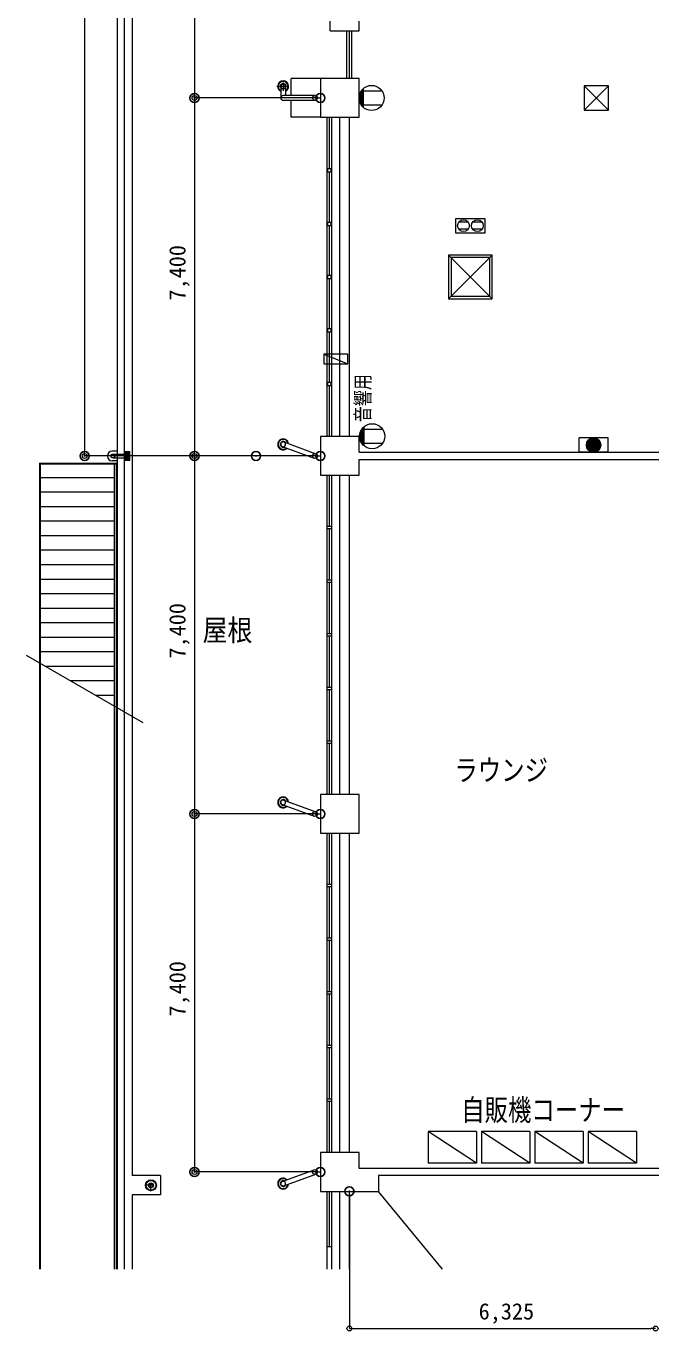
# Model space of a CAD drawing. Units: millimetres, scale not verified. Extents: x -18096 to 46307, y -19066 to 29624.
# Drawn here: x -18096 to -5191, y -19021 to 7948 of the extents above; entities that cross this region are included whole.
import ezdxf
from ezdxf.enums import TextEntityAlignment as Align

# ---------------------------------------------------------------- set-up
doc = ezdxf.new("R2010")
doc.units = ezdxf.units.MM
doc.header["$LTSCALE"] = 380
doc.header["$PDMODE"] = 32
doc.header["$PDSIZE"] = 190
for name, pattern in [('DASHED', [7.5, 6, -1.5]), ('USER1', [1.693333, 0.846667, -0.846667]), ('USER2', [0.846667, 0.423333, -0.423333]), ('USER3', [6.773333, 5.503333, -0.423333, 0.423333, -0.423333])]:
    doc.linetypes.add(name, pattern=pattern)
for name, color, linetype, lineweight in [('0-0_C-8', 4, 'Continuous', 18), ('0-1_C-7', 4, 'Continuous', 18), ('0-2_6-3', 1, 'Continuous', 18), ('0-3_C-2', 253, 'Continuous', 18), ('0-B_2-1', 8, 'Continuous', 18), ('1-6_0-C', 8, 'Continuous', 18), ('1-8_0-A', 8, 'Continuous', 18), ('1-9_0-9', 8, 'Continuous', 18), ('1-A_0-3', 8, 'Continuous', 18), ('1-E_0', 1, 'Continuous', 18), ('2-0_6-8', 253, 'Continuous', 18), ('2-8_0-8', 8, 'Continuous', 18), ('2-9_0-7', 8, 'Continuous', 18), ('2-A_0-4', 8, 'USER3', 18), ('3-0_KUTAI', 1, 'Continuous', 18)]:
    doc.layers.add(name, color=color, linetype=linetype, lineweight=lineweight)
doc.layers.add('0-4_3-4', color=3, linetype='Continuous')
doc.layers.add('1-F_Defpoints', color=5, linetype='Continuous')
doc.styles.add('ＭＳ ゴシック', font='')
doc.styles.get('ＭＳ ゴシック').set_extended_font_data('MS Gothic')

# ---------------------------------------------------------------- blocks, each defined once
blk = doc.blocks.new('_Origin')
at = {"layer": '1-E_0'}
blk.add_line((0, 0), (-380, 0), dxfattribs=at)
blk.add_circle((0, 0), 190, dxfattribs=at)

msp = doc.modelspace()

# ---------------------------------------------------------------- linework, layer by layer
at = {"layer": '0-0_C-8'}
for p, q in [((-6566.5, -561.9), (-6672.5, -561.9)), ((-6672.5, -861.9), (-6672.5, -561.9)), ((-6072.5, -561.9), (-6566.5, -561.9)), ((-6072.5, -861.9), (-6072.5, -561.9))]:
    msp.add_line(p, q, dxfattribs=at)
msp.add_lwpolyline([(-6072.5, -861.9), (-6128.5, -861.9), (-6155.6, -861.9), (-6672.5, -861.9)], dxfattribs=at)
msp.add_circle((-6373.9, -711.8), 148.9, dxfattribs=at)
at = {"layer": '0-1_C-7', "color": 253}
msp.add_line((-6068.1, 6713.1), (-6568.1, 6213.1), dxfattribs=at)
at = {"layer": '0-1_C-7'}
for p, q in [((-6225, -711.9), (-6522.8, -711.9)), ((-6226.3, -691.9), (-6521.5, -691.9)), ((-6226.4, -731.9), (-6521.4, -731.9)), ((-6230.4, -671.9), (-6517.4, -671.9)), ((-6230.5, -751.9), (-6517.3, -751.9)), ((-6237.6, -651.9), (-6510.2, -651.9)), ((-6237.7, -771.9), (-6510.1, -771.9)), ((-6248.2, -631.9), (-6499.6, -631.9)), ((-6248.4, -791.9), (-6499.4, -791.9)), ((-6263.5, -611.9), (-6484.3, -611.9)), ((-6285.6, -591.9), (-6462.2, -591.9)), ((-6322.8, -571.9), (-6425, -571.9)), ((-6263.7, -811.9), (-6484.1, -811.9)), ((-6285.9, -831.9), (-6461.9, -831.9)), ((-6323.6, -851.9), (-6424.2, -851.9))]:
    msp.add_line(p, q, dxfattribs=at)
at = {"layer": '0-1_C-7', "color": 253}
msp.add_lwpolyline([(-6068.1, 6213.1), (-6068.1, 6713.1), (-6568.1, 6713.1)], dxfattribs=at)
msp.add_lwpolyline([(-6568.1, 6213.1), (-6068.1, 6213.1), (-6568.1, 6713.1)], close=True, dxfattribs=at)
at = {"layer": '0-2_6-3'}
for p, q in [((-11205.9, 6544.1), (-11205.9, 6382.1)), ((-11189.7, 6345.7), (-11189.7, 6580.6)), ((-11177.6, 6321.4), (-11177.6, 6604.9)), ((-11157.3, 6297.1), (-11157.3, 6629.2)), ((-11145.2, 6284.9), (-11145.2, 6641.3)), ((-11133, 6657.5), (-11133, 6276.8)), ((-11133, 6608.9), (-10744.2, 6608.9)), ((-11133, 6317.3), (-10744.2, 6317.3)), ((-11195.3, -448.8), (-11195.3, -610.8)), ((-11179.1, -647.3), (-11179.1, -412.4)), ((-11166.9, -671.6), (-11166.9, -388.1)), ((-11146.7, -695.9), (-11146.7, -363.8)), ((-11134.5, -708), (-11134.5, -351.6)), ((-11122.4, -335.4), (-11122.4, -716.1)), ((-11122.4, -384), (-10733.6, -384)), ((-11122.4, -675.6), (-10733.6, -675.6))]:
    msp.add_line(p, q, dxfattribs=at)
for centre in [(-10958.9, 6463.1), (-10948.2, -529.8)]:
    msp.add_circle(centre, 259.2, dxfattribs=at)
at = {"layer": '0-3_C-2'}
msp.add_line((-8468.1, 2313.1), (-9368.1, 3213.1), dxfattribs=at)
for points in [[(-8468.1, 2313.1), (-8468.1, 3213.1), (-9368.1, 3213.1), (-9368.1, 2313.1)], [(-8468.1, 3213.1), (-9368.1, 2313.1), (-8468.1, 2313.1)]]:
    msp.add_lwpolyline(points, dxfattribs=at)
msp.add_lwpolyline([(-8518.1, 2363.1), (-8518.1, 3163.1), (-9318.1, 3163.1), (-9318.1, 2363.1)], close=True, dxfattribs=at)
at = {"layer": '0-B_2-1'}
for p, q in [((-17818.1, -1086.9), (-17815.6, -1086.9)), ((-17818.1, -1086.9), (-17818.1, -1096.9)), ((-17818.1, -1087.1), (-16225.6, -1087.1)), ((-17818.1, -1096.6), (-16225.6, -1096.6)), ((-17818.1, -1096.9), (-17815.6, -1096.9)), ((-17817.8, -1098.4), (-17808.8, -1098.4)), ((-17817.8, -1098.4), (-17817.8, -17748.4)), ((-17815.6, -1098.4), (-17815.6, -1086.9)), ((-17808.8, -1098.4), (-17808.8, -17748.4)), ((-16269.1, -1102.6), (-16218.1, -1102.6)), ((-16269.1, -17748.4), (-16269.1, -1102.6)), ((-16263.6, -1101.1), (-16219.8, -1101.1)), ((-16263.6, -1102.6), (-16263.6, -1101.1)), ((-16231.2, -17748.4), (-16231.2, -1102.6)), ((-16225.6, -1101.1), (-16225.6, -1086.6)), ((-16224.1, -1086.6), (-16225.6, -1086.6)), ((-16225.6, -1097.1), (-16224.1, -1097.1)), ((-16224.5, -17748.4), (-16224.5, -1102.6)), ((-16224.1, -1086.6), (-16224.1, -1101.1)), ((-16219.8, -1101.1), (-16219.8, -1102.6)), ((-16269.1, -1387.1), (-17808.8, -1387.1)), ((-16269.1, -1687.1), (-17808.8, -1687.1)), ((-16269.1, -1987.1), (-17808.8, -1987.1)), ((-16269.1, -2287.1), (-17808.8, -2287.1)), ((-16269.1, -2587.1), (-17808.8, -2587.1)), ((-16269.1, -2887.1), (-17808.8, -2887.1)), ((-16269.1, -3187.1), (-17808.8, -3187.1)), ((-16269.1, -3487.1), (-17808.8, -3487.1)), ((-16269.1, -3787.1), (-17808.8, -3787.1)), ((-16269.1, -4087.1), (-17808.8, -4087.1)), ((-16269.1, -4387.1), (-17808.8, -4387.1)), ((-16269.1, -4687.1), (-17808.8, -4687.1)), ((-18096, -5056.8), (-15684, -6449.4)), ((-16269.1, -4987.1), (-17808.8, -4987.1)), ((-16269.1, -5287.1), (-17697, -5287.1)), ((-16269.1, -5587.1), (-17177.4, -5587.1)), ((-16269.1, -5887.1), (-16657.8, -5887.1))]:
    msp.add_line(p, q, dxfattribs=at)
at = {"layer": '1-6_0-C'}
for p, q in [((-11468.1, 6863.1), (-11468.1, 7848.1)), ((-11878.1, -536.9), (-11878.1, 6063.1)), ((-11778.1, -536.9), (-11778.1, 6063.1)), ((-11878.1, -7936.9), (-11878.1, -1336.9)), ((-11778.1, -7936.9), (-11778.1, -1336.9)), ((-11878.1, -15336.9), (-11878.1, -8736.9)), ((-11778.1, -15336.9), (-11778.1, -8736.9)), ((-11878.1, -17276.9), (-11878.1, -16136.9)), ((-11778.1, -17276.9), (-11778.1, -16136.9))]:
    msp.add_line(p, q, dxfattribs=at)
at = {"layer": '1-6_0-C', "linetype": 'USER3'}
msp.add_line((-9493.4, -17748.4), (-10818.1, -16136.9), dxfattribs=at)
at = {"layer": '1-8_0-A'}
for p, q in [((-12836.5, 6703), (-12836.5, 6463.1)), ((-12126.9, 6513.1), (-12786.5, 6513.1)), ((-12736.5, 6703), (-12736.5, 6513.1)), ((-12126.9, 6413.1), (-12790, 6413.1)), ((-11618.1, -536.9), (-11618.1, 6063.1)), ((-12806.4, -743), (-12143.9, -984.5)), ((-12774.1, -648.2), (-12111.3, -889.9)), ((-11618.1, -7936.9), (-11618.1, -1336.9)), ((-11418.1, -7936.9), (-11418.1, -1336.9)), ((-12774.1, -8048.2), (-12111.3, -8289.9)), ((-12806.4, -8143), (-12143.9, -8384.5)), ((-11618.1, -15336.9), (-11618.1, -8736.9)), ((-11418.1, -15336.9), (-11418.1, -8736.9)), ((-12806.4, -15930.8), (-12143.9, -15689.3)), ((-12774.1, -16025.6), (-12111.3, -15783.9)), ((-11618.1, -17748.4), (-11618.1, -16136.9)), ((-11418.1, -17748.4), (-11418.1, -16136.9))]:
    msp.add_line(p, q, dxfattribs=at)
at = {"layer": '1-8_0-A', "linetype": 'DASHED'}
for p, q in [((-8789.6, -14902.7), (-9789.6, -14902.7)), ((-9789.6, -14902.7), (-9789.6, -15552.7)), ((-8789.6, -15552.7), (-9789.6, -14902.7)), ((-7689.6, -14902.7), (-8689.6, -14902.7)), ((-8689.6, -14902.7), (-8689.6, -15552.7)), ((-7689.6, -15552.7), (-8689.6, -14902.7)), ((-6589.6, -14902.7), (-7589.6, -14902.7)), ((-7589.6, -14902.7), (-7589.6, -15552.7)), ((-6589.6, -15552.7), (-7589.6, -14902.7)), ((-5489.6, -14902.7), (-6489.6, -14902.7)), ((-6489.6, -14902.7), (-6489.6, -15552.7)), ((-5489.6, -15552.7), (-6489.6, -14902.7))]:
    msp.add_line(p, q, dxfattribs=at)
for points in [[(-8789.6, -14902.7), (-8789.6, -15552.7), (-9789.6, -15552.7)], [(-7689.6, -14902.7), (-7689.6, -15552.7), (-8689.6, -15552.7)], [(-6589.6, -14902.7), (-6589.6, -15552.7), (-7589.6, -15552.7)], [(-5489.6, -14902.7), (-5489.6, -15552.7), (-6489.6, -15552.7)]]:
    msp.add_lwpolyline(points, dxfattribs=at)
at = {"layer": '1-8_0-A'}
msp.add_arc((-12786.5, 6463.1), 50, 90, 270, dxfattribs=at)
at = {"layer": '1-9_0-9'}
for p, q in [((-16218.1, 14263.1), (-16218.1, -17748.4)), ((-16068.1, 14113.1), (-16068.1, -17748.4)), ((-15903.1, 14113.1), (-15903.1, -936.9)), ((-11418.1, 6863.1), (-11418.1, 7848.1)), ((-12078.1, 6463.1), (-12018.1, 6463.1)), ((-11828.1, 5008.1), (-11828.1, 6063.1)), ((-11863.1, 5008.1), (-11793.1, 5008.1)), ((-11863.1, 4938.1), (-11863.1, 5008.1)), ((-11863.1, 4938.1), (-11793.1, 4938.1)), ((-11828.1, 3898.1), (-11828.1, 4938.1)), ((-11793.1, 4938.1), (-11793.1, 5008.1)), ((-11863.1, 3898.1), (-11793.1, 3898.1)), ((-11863.1, 3828.1), (-11863.1, 3898.1)), ((-11863.1, 3828.1), (-11793.1, 3828.1)), ((-11828.1, 2798.1), (-11828.1, 3828.1)), ((-11793.1, 3828.1), (-11793.1, 3898.1)), ((-11863.1, 2798.1), (-11793.1, 2798.1)), ((-11863.1, 2728.1), (-11863.1, 2798.1)), ((-11863.1, 2728.1), (-11793.1, 2728.1)), ((-11828.1, 1698.1), (-11828.1, 2728.1)), ((-11793.1, 2728.1), (-11793.1, 2798.1)), ((-11863.1, 1698.1), (-11793.1, 1698.1)), ((-11863.1, 1628.1), (-11863.1, 1698.1)), ((-11863.1, 1628.1), (-11793.1, 1628.1)), ((-11828.1, 588.1), (-11828.1, 1628.1)), ((-11793.1, 1628.1), (-11793.1, 1698.1)), ((-11863.1, 588.1), (-11793.1, 588.1)), ((-11863.1, 518.1), (-11863.1, 588.1)), ((-11793.1, 518.1), (-11793.1, 588.1)), ((-11863.1, 518.1), (-11793.1, 518.1)), ((-11828.1, -536.9), (-11828.1, 518.1)), ((-16218.1, -836.9), (-16318.1, -836.9)), ((-16218.1, -1036.9), (-16318.1, -1036.9)), ((-16068.1, -846.9), (-15953.1, -846.9)), ((-16068.1, -863.4), (-15969.6, -863.4)), ((-16068.1, -1010.4), (-15969.6, -1010.4)), ((-16068.1, -1026.9), (-15953.1, -1026.9)), ((-15969.6, -1010.4), (-15969.6, -863.4)), ((-15953.1, -1026.9), (-15953.1, -846.9)), ((-15903.1, -936.9), (-15903.1, -15811.9)), ((-12078.1, -936.9), (-12018.1, -936.9)), ((-11828.1, -2395.2), (-11828.1, -1336.9)), ((-11878.1, -2445.2), (-11878.1, -2395.2)), ((-11778.1, -2395.2), (-11878.1, -2395.2)), ((-11778.1, -2445.2), (-11778.1, -2395.2)), ((-11778.1, -2445.2), (-11878.1, -2445.2)), ((-11828.1, -3503.6), (-11828.1, -2445.2)), ((-11878.1, -3553.6), (-11878.1, -3503.6)), ((-11778.1, -3503.6), (-11878.1, -3503.6)), ((-11778.1, -3553.6), (-11778.1, -3503.6)), ((-11778.1, -3553.6), (-11878.1, -3553.6)), ((-11828.1, -4611.9), (-11828.1, -3553.6)), ((-11878.1, -4661.9), (-11878.1, -4611.9)), ((-11778.1, -4611.9), (-11878.1, -4611.9)), ((-11778.1, -4661.9), (-11878.1, -4661.9)), ((-11828.1, -5720.2), (-11828.1, -4661.9)), ((-11778.1, -4661.9), (-11778.1, -4611.9)), ((-11878.1, -5770.2), (-11878.1, -5720.2)), ((-11778.1, -5720.2), (-11878.1, -5720.2)), ((-11778.1, -5770.2), (-11878.1, -5770.2)), ((-11828.1, -6828.6), (-11828.1, -5770.2)), ((-11778.1, -5770.2), (-11778.1, -5720.2)), ((-11878.1, -6878.6), (-11878.1, -6828.6)), ((-11778.1, -6828.6), (-11878.1, -6828.6)), ((-11778.1, -6878.6), (-11878.1, -6878.6)), ((-11828.1, -7936.9), (-11828.1, -6878.6)), ((-11778.1, -6878.6), (-11778.1, -6828.6)), ((-12078.1, -8336.9), (-12018.1, -8336.9)), ((-11828.1, -9795.2), (-11828.1, -8736.9)), ((-11878.1, -9845.2), (-11878.1, -9795.2)), ((-11778.1, -9795.2), (-11878.1, -9795.2)), ((-11778.1, -9845.2), (-11878.1, -9845.2)), ((-11828.1, -10903.6), (-11828.1, -9845.2)), ((-11778.1, -9845.2), (-11778.1, -9795.2)), ((-11878.1, -10953.6), (-11878.1, -10903.6)), ((-11778.1, -10903.6), (-11878.1, -10903.6)), ((-11778.1, -10953.6), (-11878.1, -10953.6)), ((-11828.1, -12011.9), (-11828.1, -10953.6)), ((-11778.1, -10953.6), (-11778.1, -10903.6)), ((-11878.1, -12061.9), (-11878.1, -12011.9)), ((-11778.1, -12011.9), (-11878.1, -12011.9)), ((-11778.1, -12061.9), (-11878.1, -12061.9)), ((-11828.1, -13120.2), (-11828.1, -12061.9)), ((-11778.1, -12061.9), (-11778.1, -12011.9)), ((-11878.1, -13170.2), (-11878.1, -13120.2)), ((-11778.1, -13120.2), (-11878.1, -13120.2)), ((-11778.1, -13170.2), (-11878.1, -13170.2)), ((-11828.1, -14228.6), (-11828.1, -13170.2)), ((-11778.1, -13170.2), (-11778.1, -13120.2)), ((-11878.1, -14278.6), (-11878.1, -14228.6)), ((-11778.1, -14228.6), (-11878.1, -14228.6)), ((-11778.1, -14278.6), (-11878.1, -14278.6)), ((-11828.1, -15336.9), (-11828.1, -14278.6)), ((-11778.1, -14278.6), (-11778.1, -14228.6)), ((-15318.1, -15811.9), (-15903.1, -15811.9)), ((-12078.1, -15736.9), (-12018.1, -15736.9)), ((-11828.1, -17276.9), (-11828.1, -16136.9))]:
    msp.add_line(p, q, dxfattribs=at)
at = {"layer": '1-9_0-9', "linetype": 'USER1'}
for p, q in [((-16296.5, -897), (-16068.1, -897)), ((-16296.5, -976.8), (-16068.1, -976.8))]:
    msp.add_line(p, q, dxfattribs=at)
at = {"layer": '1-9_0-9', "linetype": 'USER2'}
msp.add_line((-15478.1, -16011.9), (-15618.1, -16011.9), dxfattribs=at)
at = {"layer": '1-9_0-9'}
msp.add_lwpolyline([(-15318.1, -15811.9), (-15318.1, -16211.9), (-15903.1, -16211.9), (-15903.1, -17748.4)], dxfattribs=at)
for centre, radius in [((-12128.1, 6463.1), 50), ((-12128.1, -936.9), 50), ((-12128.1, -8336.9), 50), ((-15518.1, -16011.9), 112.5), ((-15518.1, -16011.9), 102.5), ((-12128.1, -15736.9), 50), ((-15518.1, -16011.9), 50), ((-15518.1, -16011.9), 40)]:
    msp.add_circle(centre, radius, dxfattribs=at)
at = {"layer": '1-9_0-9', "linetype": 'USER1'}
msp.add_circle((-16303.1, -936.9), 40, dxfattribs=at)
at = {"layer": '1-9_0-9'}
for centre, radius, start, end in [((-12786.5, 6703), 112.5, 0, 180), ((-12786.5, 6703), 102.5, 0, 180), ((-12786.5, 6703), 59, 0, 180), ((-12786.5, 6703), 50, 0, 180), ((-12786.5, 6703), 112.5, 180, 243.6122), ((-12786.5, 6703), 102.5, 180, 240.80359), ((-12786.5, 6703), 59, 180, 212.06378), ((-12786.5, 6703), 112.5, 296.38779, 0), ((-12786.5, 6703), 59, 327.9362, 0), ((-12786.5, 6703), 102.5, 299.1964, 0), ((-12786.5, -697), 112.5, 116.3878, 180), ((-12786.5, -697), 112.5, 180, 313.5482), ((-12786.5, -697), 102.5, 116.3878, 180), ((-12786.5, -697), 102.5, 180, 313.5482), ((-12786.5, -697), 59, 38.0056, 180), ((-12786.5, -697), 59, 180, 281.92659), ((-12786.5, -697), 112.5, 6.38742, 116.3878), ((-12786.5, -697), 50, 75.69162, 180), ((-12786.5, -697), 50, 180, 246.60201), ((-12786.5, -697), 102.5, 9.19998, 116.3878), ((-16318.1, -936.9), 100, 90, 270), ((-12786.5, -8097), 112.5, 116.3878, 180), ((-12786.5, -8097), 102.5, 116.3878, 180), ((-12786.5, -8097), 59, 38.0056, 180), ((-12786.5, -8097), 112.5, 6.38742, 116.3878), ((-12786.5, -8097), 50, 75.69162, 180), ((-12786.5, -8097), 102.5, 9.19998, 116.3878), ((-12786.5, -8097), 112.5, 180, 313.5482), ((-12786.5, -8097), 102.5, 180, 313.5482), ((-12786.5, -8097), 59, 180, 281.92659), ((-12786.5, -8097), 50, 180, 246.60201), ((-12786.5, -15976.8), 112.5, 46.4518, 180), ((-12786.5, -15976.8), 102.5, 46.4518, 180), ((-12786.5, -15976.8), 112.5, 180, 243.6122), ((-12786.5, -15976.8), 102.5, 180, 243.6122), ((-12786.5, -15976.8), 59, 78.07341, 180), ((-12786.5, -15976.8), 59, 180, 321.9944), ((-12786.5, -15976.8), 50, 113.39799, 180), ((-12786.5, -15976.8), 50, 180, 284.30838), ((-12786.5, -15976.8), 112.5, 243.6122, 353.61258), ((-12786.5, -15976.8), 102.5, 243.6122, 350.80002)]:
    msp.add_arc(centre, radius, start, end, dxfattribs=at)
at = {"layer": '1-9_0-9', "linetype": 'USER1'}
for centre, start, end in [((-12786.5, 6703), 180, 0), ((-12786.5, -697), 246.85071, 75.69162), ((-12786.5, -8097), 246.85071, 75.69162), ((-12786.5, -15976.8), 284.30838, 113.14929)]:
    msp.add_arc(centre, 50, start, end, dxfattribs=at)
at = {"layer": '1-A_0-3'}
for p, q in [((-11818.1, 7848.1), (-11818.1, 8048.1)), ((-12018.1, 6863.1), (-12618.1, 6863.1)), ((-12618.1, 6513.1), (-12618.1, 6863.1)), ((-12018.1, 6863.1), (-12018.1, 6063.1)), ((-12018.1, 6863.1), (-12018.1, 6063.1)), ((-12618.1, 6063.1), (-12618.1, 6413.1)), ((-12018.1, 6063.1), (-12618.1, 6063.1)), ((-11218.1, -1336.9), (-11218.1, -1011.9)), ((-11218.1, -1011.9), (-4743.1, -1011.9)), ((-11218.1, -15661.9), (-11218.1, -15336.9)), ((-1768.1, -15661.9), (-11218.1, -15661.9)), ((-1768.1, -15811.9), (-10818.1, -15811.9)), ((-10818.1, -15811.9), (-10818.1, -16136.9)), ((-12018.1, -16136.9), (-10818.1, -16136.9)), ((-11778.1, -17748.4), (-11778.1, -17276.9))]:
    msp.add_line(p, q, dxfattribs=at)
at = {"layer": '1-A_0-3', "color": 7}
for p, q in [((-11368.1, 6863.1), (-11368.1, 7848.1)), ((-12018.1, 6063.1), (-11218.1, 6063.1)), ((-11418.1, -536.9), (-11418.1, 6063.1)), ((-11218.1, -536.9), (-12018.1, -536.9)), ((-11218.1, -861.9), (-11218.1, -536.9)), ((-11218.1, -861.9), (-4743.1, -861.9))]:
    msp.add_line(p, q, dxfattribs=at)
for points in [[(-11818.1, 7848.1), (-11218.1, 7848.1), (-11218.1, 8048.1)], [(-11218.1, 6063.1), (-11218.1, 6863.1), (-12018.1, 6863.1)]]:
    msp.add_lwpolyline(points, dxfattribs=at)
at = {"layer": '1-A_0-3'}
for points in [[(-12018.1, -536.9), (-12018.1, -1336.9), (-11218.1, -1336.9)], [(-11218.1, -15336.9), (-12018.1, -15336.9), (-12018.1, -16136.9)], [(-11878.1, -17748.4), (-11878.1, -17276.9), (-11778.1, -17276.9)]]:
    msp.add_lwpolyline(points, dxfattribs=at)
msp.add_lwpolyline([(-11218.1, -8736.9), (-11218.1, -7936.9), (-12018.1, -7936.9), (-12018.1, -8736.9)], close=True, dxfattribs=at)
at = {"layer": '1-F_Defpoints'}
for p in [(-14617.9, 6463.1), (-12018.1, 6463.1), (-16887.3, -936.9), (-14617.9, -936.9), (-13348, -936.9), (-12018.1, -936.9), (-14617.9, -8336.9), (-12018.1, -8336.9), (-14617.9, -15736.9), (-12018.1, -15736.9), (-11418.1, -16136.9)]:
    msp.add_point(p, dxfattribs=at)
at = {"layer": '2-0_6-8'}
for p, q in [((-8959.3, 3892.3), (-9162.9, 3892.3)), ((-8672.8, 3892.3), (-8876.4, 3892.3)), ((-8959.3, 3753.9), (-9162.9, 3753.9)), ((-8672.8, 3753.9), (-8876.4, 3753.9))]:
    msp.add_line(p, q, dxfattribs=at)
msp.add_lwpolyline([(-9216.5, 3667.6), (-9216.5, 3969.5), (-8619.3, 3969.5), (-8619.3, 3667.6)], close=True, dxfattribs=at)
for centre in [(-9061.2, 3823.1), (-8774.7, 3823.1)]:
    msp.add_circle(centre, 123, dxfattribs=at)
at = {"layer": '2-8_0-8'}
msp.add_line((-11948.1, 1166.4), (-11448.1, 966.4), dxfattribs=at)
msp.add_lwpolyline([(-11448.1, 966.4), (-11448.1, 1166.4), (-11948.1, 1166.4), (-11948.1, 966.4)], close=True, dxfattribs=at)
at = {"layer": '2-9_0-7', "linetype": 'USER2'}
msp.add_line((-15518.1, -16135.4), (-15518.1, -16011.9), dxfattribs=at)
at = {"layer": '2-A_0-4'}
for p, q in [((-12786.5, 6780.2), (-12786.5, 6608.4)), ((-12668.4, 6703), (-12917.8, 6703)), ((-16068.1, -878.1), (-15969.6, -878.1)), ((-16068.1, -892.8), (-15969.6, -892.8)), ((-16068.1, -907.5), (-15969.6, -907.5)), ((-16068.1, -922.2), (-15969.6, -922.2)), ((-16068.1, -951.6), (-15969.6, -951.6)), ((-16068.1, -966.3), (-15969.6, -966.3)), ((-16068.1, -981), (-15969.6, -981)), ((-16068.1, -995.7), (-15969.6, -995.7))]:
    msp.add_line(p, q, dxfattribs=at)
at = {"layer": '3-0_KUTAI'}
for p, q in [((-16887.3, 21163.1), (-16887.3, -836.9)), ((-14617.9, 13763.1), (-14617.9, 6563.1)), ((-12078.1, 6463.1), (-14617.9, 6463.1)), ((-12078.1, 6463.1), (-14617.9, 6463.1)), ((-14617.9, 6363.1), (-14617.9, -836.9)), ((-13408, -936.9), (-16887.3, -936.9)), ((-14677.9, -936.9), (-14617.9, -936.9)), ((-12078.1, -936.9), (-14617.9, -936.9)), ((-14617.9, -1036.9), (-14617.9, -8236.9)), ((-12078.1, -8336.9), (-14617.9, -8336.9)), ((-12078.1, -8336.9), (-14617.9, -8336.9)), ((-14617.9, -8436.9), (-14617.9, -15636.9)), ((-12078.1, -15736.9), (-14617.9, -15736.9)), ((-11418.1, -16196.9), (-11418.1, -18971.4)), ((-11318.1, -18971.4), (-5193.1, -18971.4))]:
    msp.add_line(p, q, dxfattribs=at)

# ---------------------------------------------------------------- block references
at = {"layer": '3-0_KUTAI', "xscale": 0.2631579, "yscale": 0.2631579}
for p, rotation in [((-14617.9, 6463.1), 270), ((-14617.9, 6463.1), 90), ((-16887.3, -936.9), 270), ((-14617.9, -936.9), 270), ((-14617.9, -936.9), 90), ((-14617.9, -8336.9), 270), ((-14617.9, -8336.9), 90), ((-14617.9, -15736.9), 270), ((-11418.1, -18971.4), 180)]:
    msp.add_blockref('_Origin', p, dxfattribs=dict(at, rotation=rotation))
msp.add_blockref('_Origin', (-5093.1, -18971.4), dxfattribs=at)

# ---------------------------------------------------------------- texts
at = {"layer": '0-4_3-4', "color": 7, "style": 'ＭＳ ゴシック', "width": 0.8}
msp.add_text('音響用', height=304, rotation=90, dxfattribs=at).set_placement((-10898.9, -240.5), align=Align.BOTTOM_LEFT)
at = {"layer": '2-9_0-7', "style": 'ＭＳ ゴシック'}
for s, width, p in [('屋根', 0.85, (-14450.4, -4891.9)), ('ラウンジ', 0.8, (-9249.6, -7785.6)), ('自販機コーナー', 0.8, (-9108.4, -14809))]:
    msp.add_text(s, height=443, dxfattribs=dict(at, width=width)).set_placement(p, align=Align.BOTTOM_LEFT)
at = {"layer": '3-0_KUTAI', "color": 3, "style": 'ＭＳ ゴシック'}
for p in [(-14702.4, 2275.6), (-14702.4, -5124.4), (-14702.4, -12524.4)]:
    msp.add_text('7,400', height=337.1, rotation=90, dxfattribs=at).set_placement(p, align=Align.BOTTOM_LEFT)
msp.add_text('6,325', height=337.1, dxfattribs=at).set_placement((-8748.5, -18886.9), align=Align.BOTTOM_LEFT)

doc.saveas('drawing.dxf')
